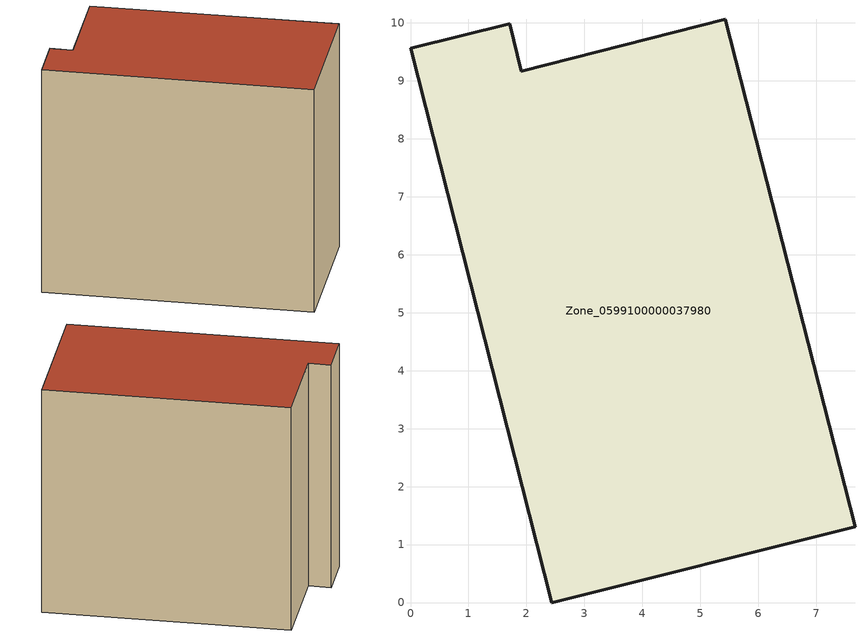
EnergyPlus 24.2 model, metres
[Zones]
Zone_0599100000037980
 floor ground (C_G): 2.44,0 0,9.56 1.71,9.99 1.91,9.17 5.43,10.06 7.67,1.31 z0
 wall outside (C_F): 2.44,0 7.67,1.31 5.43,10.06 1.91,9.17 1.71,9.99 0,9.56 2.44,0 z0:8.84
 roof outside (C_R): 0,9.56 2.44,0 7.67,1.31 5.43,10.06 1.91,9.17 1.71,9.99 z8.84
[BUILDING]
Pand.0599100000037980: North Axis=0; Terrain=City; Loads Convergence Tolerance Value=0.04; Temperature Convergence Tolerance Value=0.4; Solar Distribution=FullExterior; Maximum Number of Warmup Days=25; Minimum Number of Warmup Days=1
[Site:Location]
Rotterdam.The.Hague.AP_ZH_NLD Design_Conditions: Latitude=51.96; Longitude=4.45; Time Zone=1; Elevation=-4.5
[SITE:GROUNDTEMPERATURE:BUILDINGSURFACE]
18, 18, 18, 18, 18, 18, 18, 18, 18, 18, 18, 18
[MATERIAL] Thermal Absorptance=0.9; Solar Absorptance=0.7; Visible Absorptance=0.7
Name | Roughness | Thickness | Conductivity | Density | Specific Heat
G.TI.1975-1991 | MediumSmooth | 0.15 | 0.288461 | 540 | 1210
F.TI.1975-1991 | Rough | 0.3 | 0.230769 | 1920 | 840
R.TI.1975-1991 | MediumRough | 0.2 | 0.153846 | 1500 | 1000
[CONSTRUCTION]
C_G: G.TI.1975-1991
C_F: F.TI.1975-1991
C_R: R.TI.1975-1991
[ZONE]
Zone_0599100000037980: Type=1; Multiplier=1; Ceiling Height=Autocalculate; Volume=Autocalculate; Floor Area=autocalculate; Part of Total Floor Area=Yes
[ZONEINFILTRATION:DESIGNFLOWRATE]
Infil_Zone_0599100000037980: Zone or ZoneList or Space or SpaceList=Zone_0599100000037980; Schedule=AlwaysOn; Design Flow Rate Calculation Method=Flow/Area; Flow Rate per Floor Area=0.003; Constant Term Coefficient=1; Temperature Term Coefficient=0; Velocity Term Coefficient=0; Velocity Squared Term Coefficient=0
[HVACTEMPLATE:ZONE:IDEALLOADSAIRSYSTEM]
Zone_0599100000037980: Maximum Heating Supply Air Temperature=50; Minimum Cooling Supply Air Temperature=13; Maximum Heating Supply Air Humidity Ratio=0.0156; Minimum Cooling Supply Air Humidity Ratio=0.0077; Heating Limit=NoLimit; Cooling Limit=NoLimit; Dehumidification Control Type=ConstantSensibleHeatRatio; Cooling Sensible Heat Ratio=0.7; Dehumidification Setpoint=60; Humidification Control Type=None; Humidification Setpoint=30; Outdoor Air Method=None; Outdoor Air Flow Rate per Person=0.00944; Outdoor Air Flow Rate per Zone Floor Area=0; Outdoor Air Flow Rate per Zone=0; Demand Controlled Ventilation Type=None; Outdoor Air Economizer Type=NoEconomizer; Heat Recovery Type=None; Sensible Heat Recovery Effectiveness=0.7; Latent Heat Recovery Effectiveness=0.65
[ZONECONTROL:THERMOSTAT]
ThermostatControl_Zone_0599100000037980: Zone or ZoneList=Zone_0599100000037980; Control Type Schedule=DualSetpointControlType; Control 1=Thermostat_Zone_0599100000037980; Temperature Difference Between Cutout And Setpoint=0
[THERMOSTATSETPOINT:DUALSETPOINT]
Thermostat_Zone_0599100000037980: Heating Setpoint Temperature Schedule=HeatingSetpoint_Zone_0599100000037980; Cooling Setpoint Temperature Schedule=CoolingSetpoint_Zone_0599100000037980
[SCHEDULE:COMPACT]
HeatingSetpoint_Zone_0599100000037980: Through: 12/31, For: AllDays, Until: 24:00, 21
CoolingSetpoint_Zone_0599100000037980: Through: 12/31, For: AllDays, Until: 24:00, 24
DualSetpointControlType: Through: 12/31, For: AllDays, Until: 24:00, 4
AlwaysOn: Through: 12/31, For: AllDays, Until: 24:00, 1
